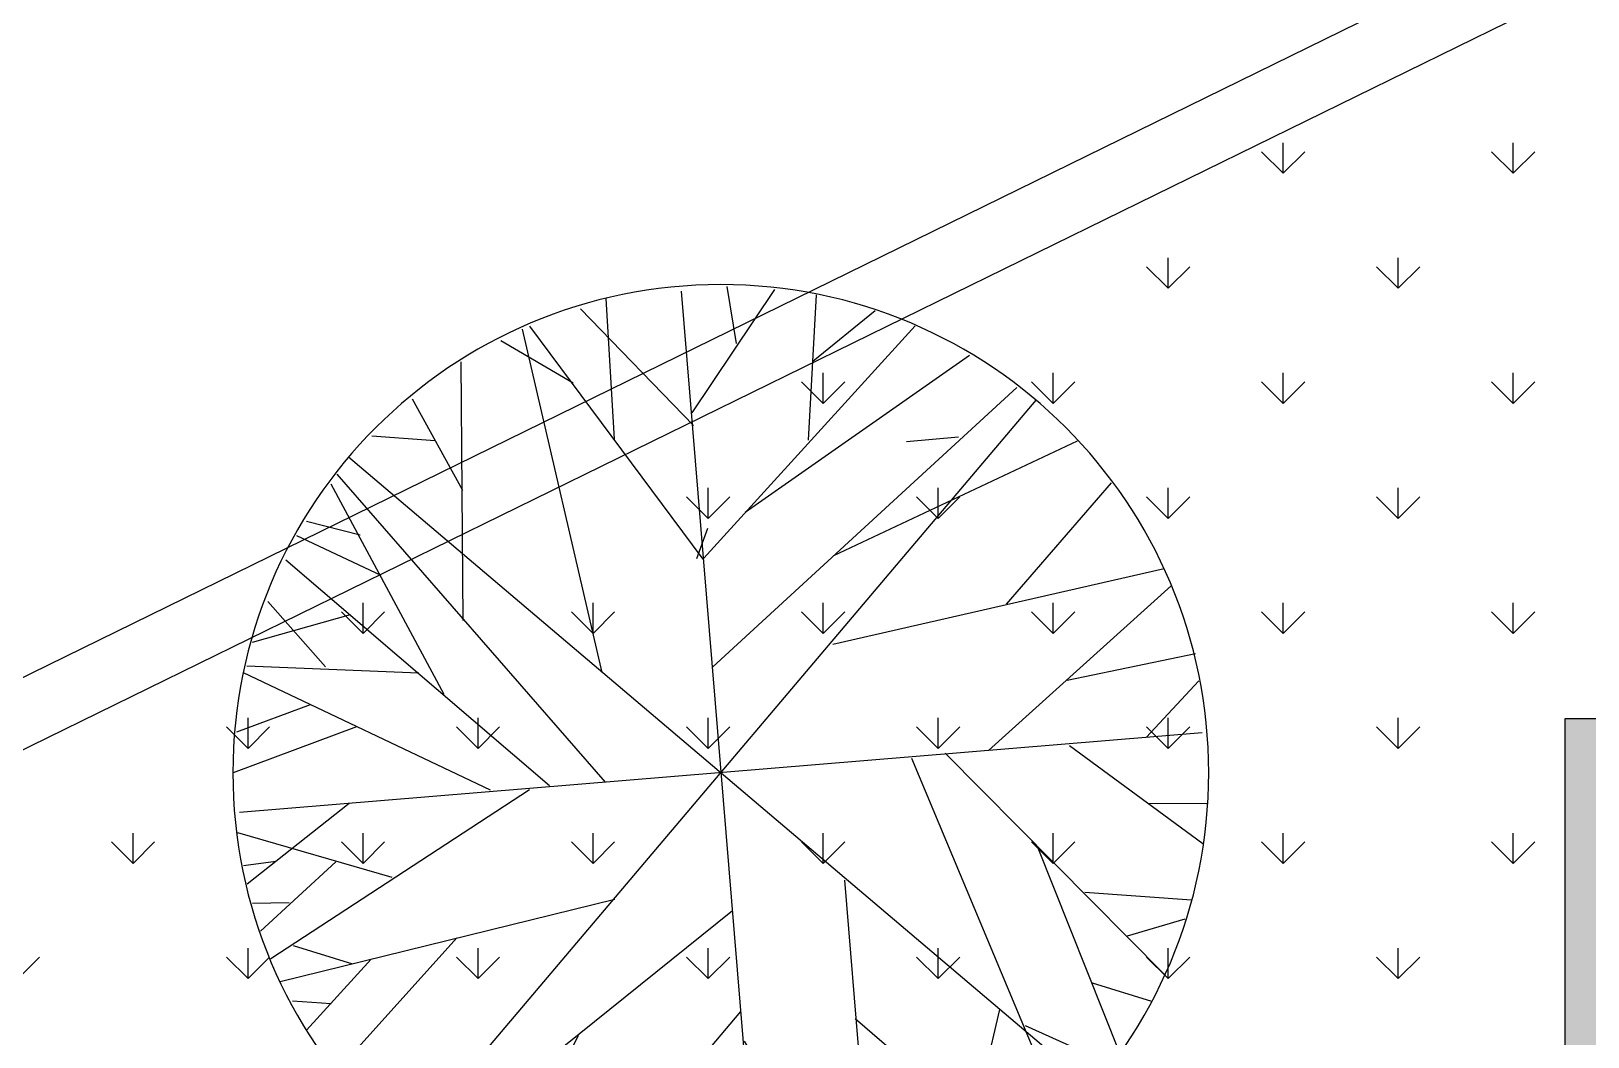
# Model space of a CAD drawing. Header units: millimetres. Extents: x 5728 to 12128, y -948 to 8052.
# Drawn here: x 6226.6 to 6705.2, y 6063.2 to 6372.3 of the extents above; entities that cross this region are included whole.
import ezdxf

# ---------------------------------------------------------------- set-up
doc = ezdxf.new("R2010")
doc.units = ezdxf.units.MM
doc.header["$MEASUREMENT"] = 0
for name, color, linetype in [('003 - 0.250 Color', 3, 'Continuous'), ('005 - 0.350 Color', 5, 'Continuous'), ('007 - 1.000', 210, 'Continuous'), ('084 - 0.250 Color', 84, 'Continuous')]:
    doc.layers.add(name, color=color, linetype=linetype)

# ---------------------------------------------------------------- blocks, each defined once
blk = doc.blocks.new('Árvore Est')
at = {"layer": '084 - 0.250 Color'}
for p, q in [((7718.0989492285, -1569.630623287104), (7762.915990120177, -1669.471333452549)), ((7725.179079017448, -1584.410950947034), (7732.026778545448, -1567.698569566016)), ((7731.436558465996, -1598.877389028426), (7758.063688890498, -1567.366130104366)), ((7745.203077792255, -1630.703523917114), (7768.528025509992, -1568.337909877087)), ((7745.763141979011, -1567.502570532427), (7785.454302511315, -1611.637268615106)), ((7700.907707311751, -1573.942135143069), (7694.761362951015, -1602.398107456645)), ((7714.205833461971, -1569.956956231753), (7712.063272806044, -1641.008827750634)), ((7786.192929658951, -1572.661861856487), (7798.965061201291, -1692.285108249828)), ((7798.904576199187, -1576.658522969058), (7691.957887203082, -1856.947312815818)), ((7800.062390929713, -1590.637183359058), (7795.440506940357, -1575.588301884408)), ((7675.415932954375, -1592.60097133197), (7677.601822798023, -1583.167962157201)), ((7806.101347477065, -1852.335320114148), (7684.761472415353, -1581.269581371647)), ((7789.906615781008, -1603.672694612154), (7807.165374693402, -1580.664085412476)), ((7819.773149242536, -1650.097470091442), (7811.277692096161, -1582.233176814834)), ((7672.501809623157, -1586.657364638847), (7680.211765494168, -1603.489794067388)), ((7814.316188390948, -1605.135312171425), (7827.542717870295, -1591.460223789812)), ((7658.215987700852, -1595.701037434153), (7698.104485493567, -1610.920849722393)), ((7808.780840483086, -1688.783262402057), (7834.962342583792, -1596.707497646207)), ((7645.574910187176, -1605.372544716161), (7670.171838217341, -1632.271921080527)), ((7639.258884447386, -1610.813949007968), (7652.690676962869, -1624.997899337342)), ((7825.780970001709, -1630.647840474795), (7853.32931488032, -1612.773171960017)), ((7830.774250461297, -1612.622889959928), (7848.788032059033, -1608.624155138289)), ((7633.16191589157, -1618.150454949461), (7715.406628923373, -1649.531659138888)), ((7628.079632087566, -1624.062604486496), (7648.703144343525, -1640.386958571403)), ((7864.704447752031, -1626.17318819001), (7843.310873952271, -1672.365197294775)), ((7619.751877092493, -1634.77570221738), (7668.173214671361, -1667.141922635206)), ((7856.028227128029, -1645.208594694942), (7872.160032149585, -1636.265344555393)), ((7688.475883386948, -1639.859921524786), (7615.501036088156, -1642.212953511921)), ((7608.433778433783, -1657.030844845013), (7728.122737388533, -1677.937357045555)), ((7880.964279317449, -1656.13251321203), (7609.898540574969, -1777.47238827375)), ((7605.286547873299, -1663.32892799976), (7885.576272019141, -1770.275973486049)), ((7865.182100536941, -1663.195892414127), (7887.790353068513, -1670.614415580426)), ((7601.594603997472, -1674.955139129384), (7612.733362134225, -1684.036928627252)), ((7639.539089312485, -1676.75042648237), (7598.612819218396, -1687.708307082624)), ((7852.46474736119, -1690.352495013974), (7890.923678035934, -1678.4534466206)), ((7820.836198663433, -1683.116036943907), (7894.364974409203, -1700.300613863078)), ((7597.835065473671, -1693.450834889479), (7649.84131383847, -1711.482497037786)), ((7595.8186234343, -1725.898322963524), (7698.133931410905, -1698.503882702503)), ((7895.021878593542, -1705.98661953645), (7794.56134617549, -1734.692694632269)), ((7595.693749528334, -1708.940405901846), (7623.64782782366, -1718.398676593211)), ((7606.175314576291, -1712.335544331761), (7596.176025974767, -1718.787549065824)), ((7617.917521417184, -1719.835799061131), (7604.691047267536, -1733.511443714805)), ((7847.350528218622, -1719.806212583838), (7893.608885258333, -1736.852572841997)), ((7712.93295398238, -1731.32817466735), (7686.361613060274, -1854.05689295555)), ((7596.694406557529, -1733.479897436109), (7691.473141690431, -1740.654190762468)), ((7641.419609140138, -1737.258499303212), (7606.411000872758, -1772.216016240656)), ((7697.404597664957, -1738.689890038387), (7659.797529673167, -1838.485771867888)), ((7628.595523249124, -1749.87955386975), (7597.990630007552, -1742.429484424754)), ((7609.906997436817, -1745.768423418461), (7599.899005498511, -1751.008982398756)), ((7680.852675013905, -1746.264983209655), (7631.736395965257, -1814.492097595493)), ((7758.972198508402, -1746.478877003702), (7882.21427736277, -1776.592721664905)), ((7808.064234419448, -1758.567166033642), (7890.6538005545, -1753.239232880112)), ((7640.793484706285, -1763.59299252871), (7601.378470900671, -1757.009111225421)), ((7612.463484652776, -1758.822714886778), (7603.058941418653, -1762.48173909856)), ((7728.32648834645, -1761.359396987323), (7757.798593117898, -1865.611897212269)), ((7844.566479382825, -1778.427379676684), (7859.281355846156, -1771.963398726007)), ((7682.527965598259, -1778.913227472706), (7683.273006443421, -1852.27474645028)), ((7772.31860020518, -1776.936854924095), (7760.257050955376, -1865.342086401133)), ((7770.751074127736, -1778.044242179463), (7778.179903120347, -1784.50235018788)), ((7772.729691800588, -1777.093710590814), (7863.99452275352, -1808.293316833476)), ((7654.059441943186, -1783.149292527717), (7614.121190318546, -1789.048534791732)), ((7790.613530218149, -1783.313787641532), (7874.333718099412, -1792.30788026883)), ((7678.907184250805, -1788.402669658409), (7633.591171523803, -1815.803732430305)), ((7818.366548067977, -1793.299003014258), (7842.020265101818, -1831.313668674998)), ((7644.927233128124, -1795.971425980582), (7620.964299977829, -1799.510924624037)), ((7698.645887349455, -1795.93414796917), (7736.47744887974, -1865.931893307808)), ((7654.62216284951, -1803.898113613051), (7648.869180713314, -1830.088194537942)), ((7669.050588048615, -1814.235104934768), (7638.552750219634, -1821.320439070832)), ((7789.61171760092, -1814.336363039013), (7776.4335189978, -1862.455164524382)), ((7791.073130934906, -1817.913889262495), (7831.618766486731, -1838.819796346642)), ((7831.230350621015, -1813.909982222938), (7855.456825731059, -1818.322380641509)), ((7683.242315815462, -1820.254013976684), (7666.394915866097, -1843.41877811874)), ((7766.296573478313, -1822.350799629033), (7784.832225269135, -1861.432265168221)), ((7717.767258473591, -1831.011331684456), (7717.797949101528, -1863.032064158096)), ((7813.305928857829, -1830.020583723371), (7819.170135204359, -1846.752679618662)), ((7683.55052079608, -1834.262239301538), (7671.128500466409, -1845.828848233248)), ((7763.37750378828, -1843.58289844827), (7750.213277578076, -1865.737295722856)), ((7717.690893688966, -1848.496660577036), (7701.366642436092, -1859.178534726573))]:
    blk.add_line(p, q, dxfattribs=at)
blk.add_circle((7745.431409946205, -1716.802450742897), 150, dxfattribs=at)

msp = doc.modelspace()

# ---------------------------------------------------------------- hatches: boundary and pattern name
at = {"layer": '003 - 0.250 Color', "ltscale": 2.5}
h = msp.add_hatch(dxfattribs=at)
h.set_pattern_fill('GRASS', color=256, scale=50, style=0)
h.set_pattern_definition([(90, (0, 0), (-35.35533905, 35.35533905), [9.375, -61.33567814999999]), (45, (0, 0), (-35.35533905932737, 35.35533905932738), [9.375, -40.625]), (135, (0, 0), (-35.35533905932738, -35.35533905932737), [9.375, -40.625])])
h.paths.add_polyline_path([(7193.982162624105, 6626.809037148515), (6098.233044741823, 6089.805306901912), (6098.233044741824, 5196.126246589469), (6298.233046874955, 5196.126246589469), (6298.233046874955, 5266.126246589471), (6298.233046874956, 5416.12624658947), (6298.233046874954, 5541.126246589471), (6298.233046874956, 5691.12624658947), (6298.233046874955, 5761.12624658947), (6403.233045157157, 5761.126246589469), (6403.233045157156, 5822.50449125222), (6520.043923684679, 5939.315369779742), (6562.470330555871, 5981.741776650937), (6636.854802212205, 6056.126248307268), (6698.233046874955, 6056.126248307266), (6698.233046874953, 6161.126246589469), (6768.233046874955, 6161.126246589469), (6918.233046874954, 6161.126246589468), (7043.233046874955, 6161.12624658947), (7193.233046874954, 6161.126246589468), (7263.233046874954, 6161.12624658947), (7263.233046874954, 5846.126246589471), (7363.233046874952, 5846.126246589468), (7363.233046874953, 5788.62624658947), (7363.233046874952, 5688.62624658947), (7363.233046874951, 5571.126246589472), (7363.233046874952, 5421.126246589472), (7363.233046874952, 5346.126246589472), (7113.233046874956, 5346.126246589469), (7113.233046874956, 5289.876246589469), (7788.080059374907, 5289.87624658947), (7788.080059374909, 5414.560016082183), (7392.014794874373, 6222.726030126407)])
h.paths.add_polyline_path([(7365.01774741255, 5543.593183501287), (7365.01774741255, 5442.247029655133), (7380.594670489472, 5442.247029655133), (7380.594670489472, 5543.593183501287)], flags=24)
h.paths.add_polyline_path([(7365.058427885922, 5787.942822007545), (7365.058427885922, 5686.678029108137), (7380.391268122609, 5686.678029108137), (7380.391268122609, 5787.942822007545)], flags=24)
h.paths.add_polyline_path([(6508.695811607099, 5932.669236513038), (6569.898204753882, 5993.87162965982), (6558.883656816168, 6004.886177597535), (6497.681263669385, 5943.683784450752)], flags=24)
h.paths.add_polyline_path([(6802.812980053925, 6162.763018132982), (6896.82185579357, 6162.763018132982), (6896.82185579357, 6178.517456002804), (6802.812980053925, 6178.517456002804)], flags=24)
h.paths.add_polyline_path([(7077.812980053925, 6162.763018132982), (7171.82185579357, 6162.763018132982), (7171.82185579357, 6178.517456002804), (7077.812980053925, 6178.517456002804)], flags=24)
h.paths.add_polyline_path([(6296.596275331441, 5575.706179768441), (6296.596275331441, 5669.715055508085), (6280.841837461619, 5669.715055508085), (6280.841837461619, 5575.706179768441)], flags=24)
h.paths.add_polyline_path([(6296.596275331441, 5300.706179768441), (6296.596275331441, 5394.715055508085), (6280.841837461619, 5394.715055508085), (6280.841837461619, 5300.706179768441)], flags=24)
at = {"layer": '005 - 0.350 Color', "ltscale": 2.5}
msp.add_hatch(color=256, dxfattribs=at).paths.add_polyline_path([(6713.233046874954, 6146.126246589467), (6768.233046874953, 6146.126246589467), (6768.233046874953, 6161.126246589468), (6698.233046874953, 6161.126246589469), (6698.233046874954, 6056.126248307266), (6636.854802212203, 6056.126248307267), (6562.470330555872, 5981.741776650936), (6569.732103208648, 5974.48000399816, -0.003026303424695639), (6569.732531188663, 5974.479576018145), (6573.07693227367, 5971.135174933138), (6643.0680056478, 6041.126248307269), (6698.233046874956, 6041.126248307268), (6698.233046874956, 5841.732848307266), (6694.556091612784, 5838.055893045096), (6705.162693330582, 5827.449291327298), (6708.839648592753, 5831.126246589468), (6878.433046874957, 5831.126246589468), (6878.433046874958, 5846.126246589469), (6713.233046874957, 5846.126246589469)])

# ---------------------------------------------------------------- linework, layer by layer
for p, q in [((6698.233046874954, 6161.126246589469), (6768.233046874955, 6161.126246589469)), ((6698.233046874955, 6056.126248307267), (6698.233046874954, 6161.126246589469))]:
    msp.add_line(p, q, dxfattribs=at)
at = {"layer": '007 - 1.000', "ltscale": 2.5}
for p, q in [((6078.233044741823, 6102.276376626254), (9670.0485575959, 7862.550053586201)), ((6098.233044741823, 6089.805306901912), (9651.520842098682, 7831.197356122222))]:
    msp.add_line(p, q, dxfattribs=at)

# ---------------------------------------------------------------- block references
at = {"layer": '084 - 0.250 Color', "xscale": -1, "rotation": 208.8385000000004}
for p in [(946.8480362548034, 1132.482544097749), (481.8265127168543, 904.5853000832794)]:
    msp.add_blockref('Árvore Est', p, dxfattribs=at)

doc.saveas('drawing.dxf')
